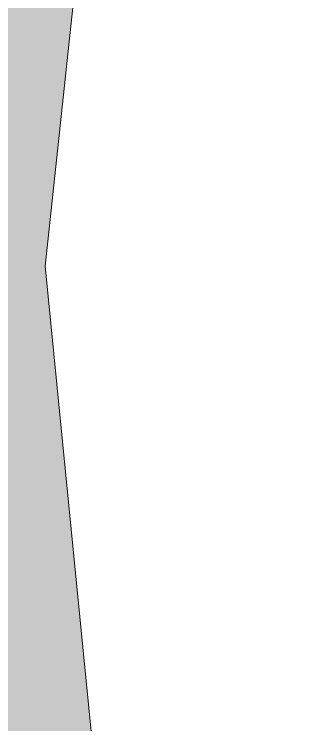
# Model space of a CAD drawing. Header units: metres. Extents: x 431006 to 434411, y 2469261 to 2473208.
# Drawn here: x 432014.99 to 432022.44, y 2472319.46 to 2472338.01 of the extents above; entities that cross this region are included whole.
import ezdxf

# ---------------------------------------------------------------- set-up
doc = ezdxf.new("R2010")
doc.units = ezdxf.units.M
doc.header["$MEASUREMENT"] = 0
doc.layers.add('ranh gioi thuc vat-ks', color=8, linetype='RAO_T_VAT', lineweight=18)
doc.layers.add('thuc vat-ks', color=8, linetype='Continuous', lineweight=18)
doc.linetypes.add('RAO_T_VAT', pattern='A,0,[133,ltypeshp.shx,S=0.34,R=0,X=-0.17,Y=0],-2,[133,ltypeshp.shx,S=0.08,R=0,X=0,Y=0],-1.5,[133,ltypeshp.shx,S=0.08,R=0,X=0,Y=0],-1.5,[133,ltypeshp.shx,S=0.08,R=0,X=0,Y=0],-2', length=7)

msp = doc.modelspace()

# ---------------------------------------------------------------- hatches: boundary and pattern name
at = {"layer": 'thuc vat-ks'}
h = msp.add_hatch(dxfattribs=at)
h.set_pattern_fill('217B', color=9, scale=20, style=0, pattern_type=2)
h.set_pattern_definition([(0, (14.8, 7.6), (0, 20), [0, -20]), (0, (14.76, 7.848), (0, 20), [0, -20]), (0, (14.648, 8.07), (0, 20), [0, -20]), (0, (14.47, 8.248), (0, 20), [0, -20]), (0, (14.248, 8.36), (0, 20), [0, -20]), (0, (14, 8.4), (0, 20), [0, -20]), (0, (13.752, 8.36), (0, 20), [0, -20]), (0, (13.53, 8.248), (0, 20), [0, -20]), (0, (13.352, 8.07), (0, 20), [0, -20]), (0, (13.24, 7.848), (0, 20), [0, -20]), (0, (13.2, 7.6), (0, 20), [0, -20]), (0, (13.24, 7.352), (0, 20), [0, -20]), (0, (13.352, 7.13), (0, 20), [0, -20]), (0, (13.53, 6.952), (0, 20), [0, -20]), (0, (13.752, 6.84), (0, 20), [0, -20]), (0, (14, 6.8), (0, 20), [0, -20]), (0, (14.248, 6.84), (0, 20), [0, -20]), (0, (14.47, 6.952), (0, 20), [0, -20]), (0, (14.648, 7.13), (0, 20), [0, -20]), (0, (14.76, 7.352), (0, 20), [0, -20]), (0, (6.76, 15.352), (0, 20), [0, -20]), (0, (6.648, 15.13), (0, 20), [0, -20]), (0, (6.47, 14.952), (0, 20), [0, -20]), (0, (6.248, 14.84), (0, 20), [0, -20]), (0, (6, 14.8), (0, 20), [0, -20]), (0, (5.752, 14.84), (0, 20), [0, -20]), (0, (5.53, 14.952), (0, 20), [0, -20]), (0, (5.352, 15.13), (0, 20), [0, -20]), (0, (5.24, 15.352), (0, 20), [0, -20]), (0, (5.2, 15.6), (0, 20), [0, -20]), (0, (5.24, 15.848), (0, 20), [0, -20]), (0, (5.352, 16.07), (0, 20), [0, -20]), (0, (5.53, 16.248), (0, 20), [0, -20]), (0, (5.752, 16.36), (0, 20), [0, -20]), (0, (6, 16.4), (0, 20), [0, -20]), (0, (6.248, 16.36), (0, 20), [0, -20]), (0, (6.47, 16.248), (0, 20), [0, -20]), (0, (6.648, 16.07), (0, 20), [0, -20]), (0, (6.76, 15.848), (0, 20), [0, -20]), (0, (6.8, 15.6), (0, 20), [0, -20]), (0, (14, 4), (0, 20), [1.086, -18.914]), (0, (6, 12), (0, 20), [1.086, -18.914]), (90, (14, 4), (-20, 1e-15), [2.8, -17.2]), (90, (6, 12), (-20, 1e-15), [2.8, -17.2])])
h.paths.add_polyline_path([(431943.708, 2472420.797), (431928.346, 2472365.178), (431920.255, 2472339.671), (431917.415, 2472341.157), (431906.729, 2472342.103), (431900.912, 2472336.159), (431899.289, 2472323.054), (431904.158, 2472313.326), (431921.608, 2472307.517), (431946.768, 2472307.787), (431973.05, 2472304.632), (431989.282, 2472305.443), (432003.485, 2472310.712), (432013.901, 2472310.982), (432017.689, 2472312.333), (432015.798, 2472331.428), (432017.7, 2472349.167), (432028.091, 2472367.413), (432026.144, 2472384.487), (432001.905, 2472415.904), (431967.926, 2472458.748), (431961.104, 2472470.954), (431963.991, 2472479.453), (431975.131, 2472492.96), (431999.88, 2472490.278), (432021.738, 2472487.214), (432035.352, 2472490.661), (432046.281, 2472490.661), (432051.458, 2472483.959), (432056.635, 2472474.384), (432073.822, 2472463.863), (432102.468, 2472450.741), (432120.775, 2472452.892), (432142.744, 2472463.863), (432145.851, 2472463.044), (432171.765, 2472444.269), (432180.58, 2472443.845), (432187.484, 2472451.27), (432197.835, 2472478.369), (432195.118, 2472496.556), (432177.995, 2472503.614), (432170.657, 2472504.157), (432162.232, 2472512.843), (432157.906, 2472530.814), (432153.309, 2472566.498), (432143.841, 2472615.04), (432120.028, 2472643.398), (432103.847, 2472643.398), (432063.852, 2472622.359), (432031.618, 2472594.149), (432025.376, 2472589.224), (432011.441, 2472589.01), (432003.111, 2472609.045), (431993.443, 2472628.108), (431993.781, 2472641.452), (431999.531, 2472653.613), (432001.9, 2472660.517), (431992.592, 2472672.849), (431955.738, 2472692.202), (431933.351, 2472698.158), (431926.639, 2472692.172), (431914.653, 2472661.049), (431903.374, 2472625.25), (431903.374, 2472607.942), (431909.829, 2472600.476), (431940.749, 2472591.992), (431936.672, 2472577.4), (431918.431, 2472546.419), (431920.308, 2472523.13), (431932.637, 2472501.179), (431929.693, 2472470.569), (431933.981, 2472447.815)])

# ---------------------------------------------------------------- linework, layer by layer
at = {"layer": 'ranh gioi thuc vat-ks', "color": 9, "lineweight": 0, "ltscale": 3}
msp.add_lwpolyline([(431921.608, 2472307.517), (431946.768, 2472307.787), (431973.05, 2472304.632), (431989.282, 2472305.443), (432003.485, 2472310.712), (432013.901, 2472310.982), (432017.689, 2472312.333), (432015.798, 2472331.428), (432017.7, 2472349.167), (432028.091, 2472367.413), (432026.144, 2472384.487), (432001.905, 2472415.904), (431967.926, 2472458.748)], dxfattribs=at)

doc.saveas('drawing.dxf')
